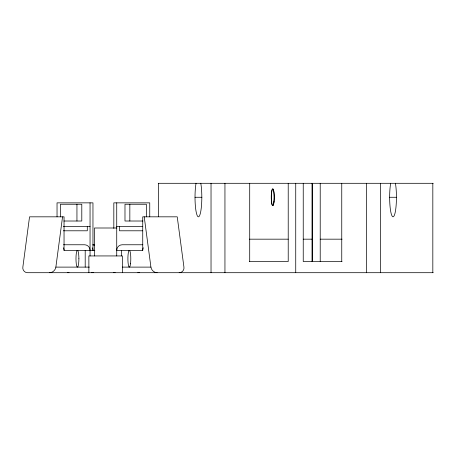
<?xml version="1.0" encoding="UTF-8"?>
<svg xmlns="http://www.w3.org/2000/svg" width="456" height="456" viewBox="0 0 456 456"><rect width="100%" height="100%" fill="white"/><g stroke="black" fill="none" stroke-linecap="round" stroke-linejoin="round"><path stroke-width="0.68" d="M49.618 272.699C52.697 272.699 55.472 270.14 55.866 267.113L62.557 216.828M179.174 272.699C182.086 272.848 184.469 269.941 183.933 267.113L177.236 216.828L142.734 216.828L142.734 250.35L116.73 250.35A5.586 5.5 -90 0 1 122.236 244.764L142.825 244.764M158.26 183.301L433.2 183.301M196.04 183.301A19.557 3.397 -90 0 0 195.02 197.271L201.9 197.271M389.561 197.271L396.441 197.271M63.874 221.017L81.795 221.017L81.795 204.254L60.437 204.254L60.437 216.828M142.905 221.017L124.984 221.017L124.984 204.254L146.347 204.254L146.347 216.828M63.31 226.603L90.049 226.603M116.73 226.603L142.762 226.603M116.81 228L94.46 228L94.46 255.936M63.31 230.793L87.295 230.793L87.295 226.603M142.762 230.793L119.483 230.793L119.483 226.603M249.415 239.172L288.22 239.172M303.24 239.172L312.029 239.172M320.215 239.172L342.046 239.172M93.121 244.672L94.54 244.672M63.464 244.764L84.548 244.764A5.586 5.5 -90 0 1 90.049 250.35M63.43 247.785A5.586 5.5 -90 0 1 64.045 250.35L94.848 250.35M249.415 261.522L288.22 261.522L288.22 183.301M342.046 261.522L303.24 261.522L303.24 183.301M55.866 267.113L89.404 267.113M122.288 267.113L150.919 267.113C151.306 270.14 154.088 272.699 157.16 272.699M433.2 272.699L27.611 272.699C24.692 272.853 22.315 269.935 22.851 267.113L29.543 216.828L64.045 216.828L64.045 250.35M144.221 216.828L150.919 267.113M432.824 183.301L432.824 272.699M380.429 183.301L380.429 272.699M366.516 183.301L366.516 272.699M341.755 183.301L341.755 261.522M320.215 183.301L320.215 261.522M312.491 183.301L312.491 261.522M312.029 183.301L312.029 261.522M295.733 183.301L295.733 272.699M249.706 183.301L249.706 261.522M224.945 183.301L224.945 272.699M211.031 183.301L211.031 272.699M158.637 183.301L158.637 216.646M149.745 216.828L149.745 202.857L113.823 202.857L113.823 228.376M129.835 204.254L129.835 221.017M122.396 272.699L122.396 255.936L88.869 255.936L88.869 272.699M121.581 250.35L121.581 255.936M116.73 202.857L116.73 255.936M90.049 202.857L90.049 255.936M85.198 250.35L85.198 267.113M76.944 204.254L76.944 221.017M57.034 216.828L57.034 202.857L92.961 202.857L92.961 250.35A5.586 5.5 -90 0 0 92.346 247.785M395.42 183.301A19.557 3.397 -90 0 1 395.455 211.048A19.557 3.397 -90 0 1 390.638 211.048A19.557 3.397 -90 0 1 390.667 183.301M200.794 183.301A19.557 3.397 90 0 1 199.734 215.3A19.557 3.397 90 0 1 195.02 197.271M68.998 272.688A5.683 5.683 0 0 1 67.346 272.454M115.146 272.671A5.632 5.632 0 0 1 113.515 272.449M139.468 272.449A5.632 5.632 0 0 1 137.843 272.671M142.734 250.35A5.586 5.5 -90 0 1 143.349 247.785M93.326 272.449A5.632 5.632 0 0 1 91.696 272.671M92.79 244.878A5.66 5.66 0 0 1 94.591 245.55M273.891 202.093A8.379 1.453 -90 0 0 272.83 188.921A8.379 1.453 -90 0 0 271.377 200.794A8.379 1.453 -90 0 0 273.891 202.093M274.022 201.814A8.379 1.436 -90 0 0 272.887 188.898A8.379 1.436 -90 0 0 271.537 201.096A8.379 1.436 -90 0 0 274.022 201.814M130.536 263.557A8.379 1.453 -90 0 0 129.475 250.384A8.379 1.453 -90 0 0 128.028 262.251A8.379 1.453 -90 0 0 130.536 263.557M78.894 258.729A8.379 1.453 90 0 0 77.434 250.35A8.379 1.453 -90 0 0 75.981 258.729A8.379 1.453 -90 0 0 77.434 267.113A8.379 1.453 90 0 0 78.894 258.729"/></g></svg>
